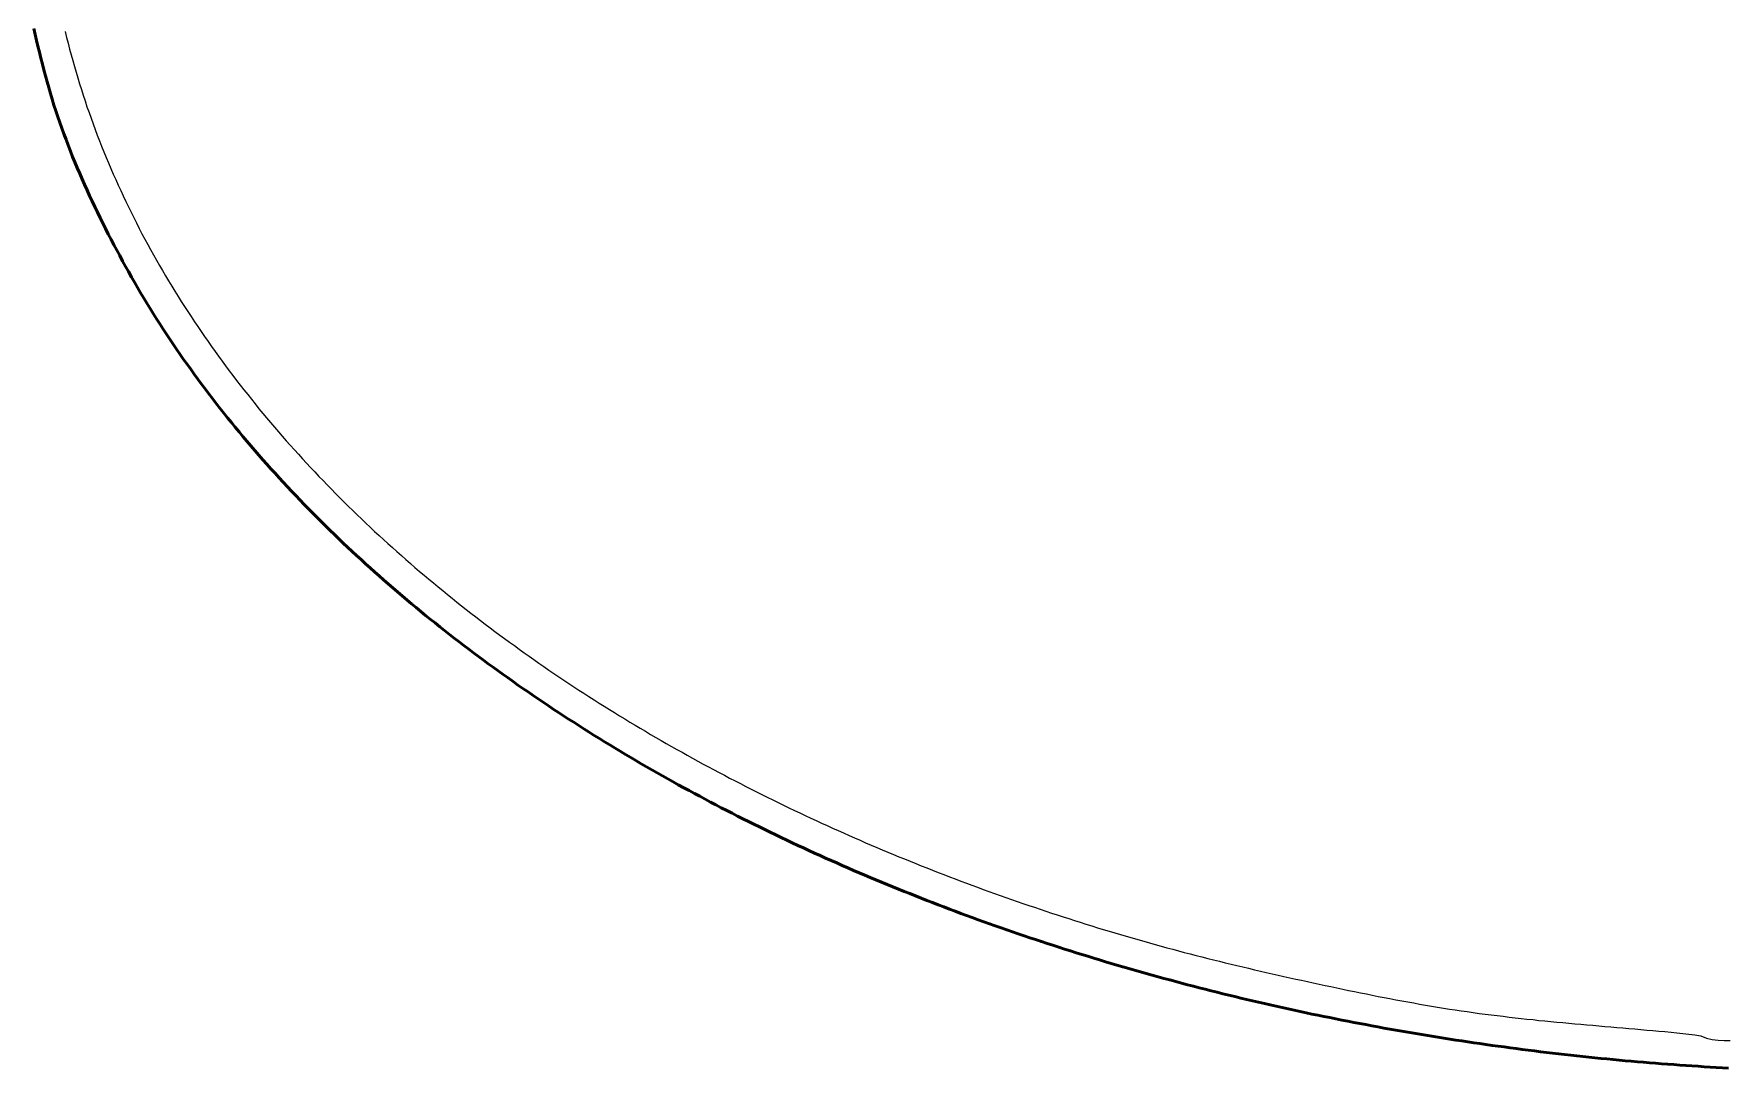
# Model space of a CAD drawing. Header units: millimetres. Extents: x 0 to 594, y 0 to 420.
# Drawn here: x 203.53 to 221.21, y 254.54 to 265.34 of the extents above; entities that cross this region are included whole.
import ezdxf

# ---------------------------------------------------------------- set-up
doc = ezdxf.new("R2010")
doc.units = ezdxf.units.MM
doc.linetypes.add('ISO02-TRAZOS', pattern=[3.75, 3, -0.75])
doc.layers.add('01-VISIBLE', color=7, linetype='CONTINUOUS', lineweight=50)
doc.layers.add('02-OCULTA', color=4, linetype='ISO02-TRAZOS', lineweight=25)

msp = doc.modelspace()

# ---------------------------------------------------------------- linework, layer by layer
at = {"layer": '01-VISIBLE'}
msp.add_lwpolyline([(203.526, 265.392), (203.539, 265.33), (203.554, 265.267), (203.568, 265.206), (203.583, 265.144), (203.598, 265.082), (203.614, 265.02), (203.63, 264.959), (203.646, 264.897), (203.663, 264.836), (203.68, 264.775), (203.698, 264.714), (203.717, 264.653), (203.735, 264.592), (203.755, 264.532), (203.775, 264.471), (203.796, 264.411), (203.817, 264.351), (203.839, 264.292), (203.861, 264.232), (203.884, 264.173), (203.907, 264.113), (203.93, 264.054), (203.954, 263.995), (203.979, 263.937), (204.004, 263.878), (204.029, 263.82), (204.055, 263.762), (204.081, 263.704), (204.107, 263.646), (204.134, 263.588), (204.161, 263.531), (204.189, 263.474), (204.217, 263.416), (204.245, 263.359), (204.273, 263.303), (204.302, 263.246), (204.331, 263.189), (204.361, 263.133), (204.391, 263.077), (204.421, 263.021), (204.451, 262.965), (204.482, 262.909), (204.512, 262.854), (204.544, 262.798), (204.575, 262.743), (204.607, 262.688), (204.639, 262.633), (204.672, 262.578), (204.705, 262.524), (204.738, 262.47), (204.771, 262.416), (204.805, 262.362), (204.84, 262.308), (204.874, 262.255), (204.909, 262.202), (204.944, 262.149), (204.98, 262.096), (205.015, 262.044), (205.052, 261.991), (205.088, 261.939), (205.125, 261.887), (205.162, 261.835), (205.199, 261.784), (205.236, 261.733), (205.274, 261.681), (205.312, 261.631), (205.351, 261.58), (205.389, 261.529), (205.428, 261.479), (205.468, 261.429), (205.507, 261.379), (205.547, 261.33), (205.587, 261.28), (205.627, 261.231), (205.667, 261.182), (205.708, 261.133), (205.749, 261.084), (205.79, 261.036), (205.832, 260.988), (205.874, 260.94), (205.915, 260.892), (205.958, 260.844), (206, 260.797), (206.043, 260.75), (206.085, 260.703), (206.129, 260.656), (206.172, 260.609), (206.215, 260.563), (206.259, 260.517), (206.303, 260.471), (206.347, 260.425), (206.392, 260.38), (206.436, 260.334), (206.481, 260.289), (206.526, 260.244), (206.571, 260.199), (206.616, 260.155), (206.662, 260.111), (206.708, 260.066), (206.754, 260.022), (206.8, 259.979), (206.846, 259.935), (206.893, 259.892), (206.94, 259.849), (206.987, 259.806), (207.034, 259.763), (207.081, 259.721), (207.129, 259.679), (207.176, 259.637), (207.224, 259.595), (207.272, 259.553), (207.321, 259.512), (207.369, 259.47), (207.418, 259.429), (207.466, 259.389), (207.515, 259.348), (207.564, 259.308), (207.614, 259.267), (207.663, 259.227), (207.713, 259.188), (207.762, 259.148), (207.812, 259.109), (207.862, 259.069), (207.913, 259.03), (207.963, 258.991), (208.013, 258.953), (208.064, 258.914), (208.115, 258.876), (208.166, 258.838), (208.217, 258.8), (208.268, 258.762), (208.319, 258.725), (208.371, 258.688), (208.423, 258.651), (208.474, 258.614), (208.526, 258.577), (208.578, 258.54), (208.63, 258.504), (208.683, 258.468), (208.735, 258.432), (208.788, 258.396), (208.84, 258.36), (208.893, 258.325), (208.946, 258.29), (208.999, 258.255), (209.052, 258.22), (209.106, 258.185), (209.159, 258.151), (209.213, 258.117), (209.266, 258.082), (209.32, 258.049), (209.374, 258.015), (209.428, 257.981), (209.482, 257.948), (209.536, 257.915), (209.591, 257.882), (209.645, 257.849), (209.7, 257.816), (209.755, 257.784), (209.809, 257.752), (209.864, 257.719), (209.919, 257.688), (209.974, 257.656), (210.03, 257.624), (210.085, 257.593), (210.14, 257.562), (210.196, 257.531), (210.251, 257.5), (210.307, 257.469), (210.363, 257.439), (210.419, 257.409), (210.475, 257.379), (210.531, 257.349), (210.587, 257.319), (210.644, 257.289), (210.7, 257.26), (210.756, 257.231), (210.813, 257.202), (210.87, 257.173), (210.926, 257.144), (210.983, 257.116), (211.04, 257.087), (211.097, 257.059), (211.154, 257.031), (211.211, 257.003), (211.269, 256.976), (211.326, 256.948), (211.383, 256.921), (211.441, 256.894), (211.499, 256.867), (211.556, 256.84), (211.614, 256.813), (211.672, 256.787), (211.73, 256.76), (211.788, 256.734), (211.846, 256.708), (211.904, 256.683), (211.962, 256.657), (212.02, 256.632), (212.079, 256.606), (212.137, 256.581), (212.196, 256.556), (212.254, 256.531), (212.313, 256.507), (212.371, 256.482), (212.43, 256.458), (212.489, 256.434), (212.548, 256.41), (212.607, 256.386), (212.666, 256.363), (212.725, 256.339), (212.784, 256.316), (212.843, 256.293), (212.903, 256.27), (212.962, 256.247), (213.021, 256.224), (213.081, 256.202), (213.14, 256.179), (213.2, 256.157), (213.26, 256.135), (213.319, 256.113), (213.379, 256.091), (213.439, 256.07), (213.499, 256.049), (213.559, 256.027), (213.619, 256.006), (213.679, 255.985), (213.739, 255.965), (213.799, 255.944), (213.859, 255.923), (213.92, 255.903), (213.98, 255.883), (214.04, 255.863), (214.101, 255.843), (214.161, 255.824), (214.222, 255.804), (214.282, 255.785), (214.343, 255.765), (214.403, 255.746), (214.464, 255.728), (214.525, 255.709), (214.586, 255.69), (214.647, 255.672), (214.708, 255.653), (214.768, 255.635), (214.829, 255.617), (214.89, 255.599), (214.952, 255.582), (215.013, 255.564), (215.074, 255.547), (215.135, 255.53), (215.196, 255.513), (215.258, 255.496), (215.319, 255.479), (215.38, 255.462), (215.442, 255.446), (215.503, 255.429), (215.565, 255.413), (215.626, 255.397), (215.688, 255.381), (215.749, 255.366), (215.811, 255.35), (215.873, 255.334), (215.934, 255.319), (215.996, 255.304), (216.058, 255.289), (216.12, 255.274), (216.182, 255.259), (216.244, 255.245), (216.305, 255.23), (216.367, 255.216), (216.429, 255.202), (216.491, 255.188), (216.554, 255.174), (216.616, 255.16), (216.678, 255.147), (216.74, 255.134), (216.802, 255.12), (216.864, 255.107), (216.927, 255.094), (216.989, 255.081), (217.051, 255.069), (217.114, 255.056), (217.176, 255.044), (217.238, 255.031), (217.301, 255.019), (217.363, 255.007), (217.426, 254.996), (217.488, 254.984), (217.551, 254.972), (217.613, 254.961), (217.676, 254.95), (217.738, 254.939), (217.801, 254.928), (217.864, 254.917), (217.926, 254.906), (217.989, 254.895), (218.052, 254.885), (218.115, 254.875), (218.177, 254.865), (218.24, 254.855), (218.303, 254.845), (218.366, 254.835), (218.429, 254.826), (218.492, 254.816), (218.554, 254.807), (218.617, 254.798), (218.68, 254.789), (218.743, 254.78), (218.806, 254.771), (218.869, 254.763), (218.932, 254.754), (218.995, 254.746), (219.058, 254.738), (219.121, 254.73), (219.185, 254.722), (219.248, 254.714), (219.311, 254.706), (219.374, 254.699), (219.437, 254.692), (219.5, 254.684), (219.564, 254.677), (219.627, 254.67), (219.69, 254.664), (219.753, 254.657), (219.816, 254.65), (219.88, 254.644), (219.943, 254.638), (220.006, 254.632), (220.07, 254.626), (220.133, 254.62), (220.196, 254.614), (220.26, 254.609), (220.323, 254.603), (220.386, 254.598), (220.45, 254.593), (220.513, 254.588), (220.577, 254.583), (220.64, 254.579), (220.703, 254.574), (220.767, 254.57), (220.83, 254.565), (220.894, 254.561), (220.957, 254.557), (221.021, 254.553), (221.084, 254.549), (221.148, 254.546), (221.211, 254.542)], dxfattribs=at)
at = {"layer": '02-OCULTA'}
msp.add_lwpolyline([(203.851, 265.36), (203.866, 265.299), (203.882, 265.238), (203.898, 265.177), (203.914, 265.116), (203.931, 265.056), (203.948, 264.995), (203.966, 264.935), (203.984, 264.875), (204.002, 264.814), (204.021, 264.754), (204.04, 264.695), (204.06, 264.635), (204.08, 264.575), (204.101, 264.516), (204.122, 264.457), (204.143, 264.398), (204.165, 264.339), (204.187, 264.28), (204.21, 264.221), (204.233, 264.163), (204.256, 264.104), (204.28, 264.046), (204.305, 263.988), (204.329, 263.93), (204.354, 263.873), (204.38, 263.815), (204.405, 263.758), (204.432, 263.701), (204.458, 263.644), (204.485, 263.587), (204.512, 263.53), (204.54, 263.474), (204.568, 263.418), (204.596, 263.362), (204.625, 263.306), (204.654, 263.25), (204.684, 263.194), (204.714, 263.139), (204.744, 263.084), (204.774, 263.029), (204.805, 262.974), (204.836, 262.92), (204.868, 262.865), (204.9, 262.811), (204.932, 262.757), (204.964, 262.703), (204.997, 262.65), (205.03, 262.596), (205.064, 262.543), (205.098, 262.49), (205.132, 262.437), (205.166, 262.385), (205.201, 262.332), (205.236, 262.28), (205.271, 262.228), (205.307, 262.176), (205.343, 262.125), (205.379, 262.073), (205.416, 262.022), (205.452, 261.971), (205.489, 261.92), (205.527, 261.87), (205.564, 261.819), (205.602, 261.769), (205.64, 261.719), (205.679, 261.67), (205.718, 261.62), (205.757, 261.571), (205.796, 261.522), (205.835, 261.473), (205.875, 261.424), (205.915, 261.375), (205.955, 261.327), (205.996, 261.279), (206.036, 261.231), (206.077, 261.183), (206.118, 261.136), (206.16, 261.089), (206.202, 261.042), (206.244, 260.995), (206.286, 260.948), (206.328, 260.902), (206.371, 260.856), (206.414, 260.81), (206.457, 260.764), (206.5, 260.718), (206.543, 260.673), (206.587, 260.628), (206.631, 260.583), (206.675, 260.538), (206.72, 260.493), (206.764, 260.449), (206.809, 260.405), (206.854, 260.361), (206.899, 260.317), (206.944, 260.274), (206.99, 260.23), (207.036, 260.187), (207.082, 260.144), (207.128, 260.102), (207.174, 260.059), (207.22, 260.017), (207.267, 259.975), (207.314, 259.933), (207.361, 259.891), (207.408, 259.85), (207.456, 259.808), (207.503, 259.767), (207.551, 259.726), (207.599, 259.686), (207.647, 259.645), (207.695, 259.605), (207.744, 259.565), (207.792, 259.525), (207.841, 259.485), (207.89, 259.446), (207.939, 259.406), (207.988, 259.367), (208.038, 259.329), (208.087, 259.29), (208.137, 259.251), (208.187, 259.213), (208.237, 259.175), (208.287, 259.137), (208.337, 259.099), (208.388, 259.062), (208.438, 259.025), (208.489, 258.987), (208.54, 258.951), (208.591, 258.914), (208.642, 258.877), (208.694, 258.841), (208.745, 258.805), (208.796, 258.769), (208.848, 258.733), (208.9, 258.697), (208.952, 258.662), (209.004, 258.627), (209.056, 258.592), (209.109, 258.557), (209.161, 258.522), (209.214, 258.488), (209.266, 258.454), (209.319, 258.42), (209.372, 258.386), (209.425, 258.352), (209.478, 258.319), (209.532, 258.285), (209.585, 258.252), (209.639, 258.219), (209.692, 258.186), (209.746, 258.154), (209.8, 258.121), (209.854, 258.089), (209.908, 258.057), (209.962, 258.025), (210.016, 257.994), (210.071, 257.962), (210.125, 257.931), (210.18, 257.9), (210.235, 257.869), (210.29, 257.838), (210.344, 257.807), (210.399, 257.777), (210.455, 257.747), (210.51, 257.716), (210.565, 257.687), (210.62, 257.657), (210.676, 257.627), (210.732, 257.598), (210.787, 257.569), (210.843, 257.54), (210.899, 257.511), (210.955, 257.482), (211.011, 257.454), (211.067, 257.425), (211.123, 257.397), (211.179, 257.369), (211.236, 257.342), (211.292, 257.314), (211.349, 257.286), (211.405, 257.259), (211.462, 257.232), (211.519, 257.205), (211.576, 257.178), (211.633, 257.152), (211.69, 257.125), (211.747, 257.099), (211.804, 257.073), (211.861, 257.047), (211.919, 257.021), (211.976, 256.996), (212.034, 256.97), (212.091, 256.945), (212.149, 256.92), (212.206, 256.895), (212.264, 256.87), (212.322, 256.845), (212.38, 256.821), (212.438, 256.797), (212.496, 256.772), (212.554, 256.748), (212.612, 256.725), (212.671, 256.701), (212.729, 256.678), (212.787, 256.654), (212.846, 256.631), (212.904, 256.608), (212.963, 256.585), (213.021, 256.563), (213.08, 256.54), (213.139, 256.518), (213.198, 256.495), (213.257, 256.473), (213.315, 256.451), (213.374, 256.43), (213.433, 256.408), (213.493, 256.387), (213.552, 256.365), (213.611, 256.344), (213.67, 256.323), (213.73, 256.303), (213.789, 256.282), (213.848, 256.261), (213.908, 256.241), (213.967, 256.221), (214.027, 256.201), (214.086, 256.181), (214.146, 256.161), (214.206, 256.141), (214.266, 256.122), (214.325, 256.102), (214.385, 256.083), (214.445, 256.064), (214.505, 256.045), (214.565, 256.027), (214.625, 256.008), (214.685, 255.99), (214.746, 255.972), (214.806, 255.954), (214.866, 255.936), (214.926, 255.918), (214.987, 255.901), (215.047, 255.883), (215.108, 255.866), (215.168, 255.849), (215.229, 255.832), (215.289, 255.815), (215.35, 255.799), (215.411, 255.783), (215.471, 255.766), (215.532, 255.75), (215.593, 255.734), (215.654, 255.719), (215.715, 255.703), (215.776, 255.688), (215.837, 255.672), (215.898, 255.657), (215.959, 255.642), (216.02, 255.627), (216.081, 255.613), (216.142, 255.598), (216.203, 255.584), (216.264, 255.569), (216.326, 255.555), (216.387, 255.541), (216.448, 255.527), (216.51, 255.513), (216.571, 255.499), (216.632, 255.486), (216.694, 255.472), (216.755, 255.459), (216.817, 255.445), (216.878, 255.432), (216.939, 255.419), (217.001, 255.406), (217.062, 255.393), (217.124, 255.38), (217.185, 255.367), (217.247, 255.354), (217.308, 255.341), (217.37, 255.328), (217.432, 255.316), (217.493, 255.304), (217.555, 255.291), (217.617, 255.279), (217.678, 255.268), (217.74, 255.256), (217.802, 255.244), (217.864, 255.233), (217.926, 255.222), (217.988, 255.211), (218.05, 255.2), (218.112, 255.189), (218.174, 255.179), (218.236, 255.169), (218.298, 255.159), (218.36, 255.15), (218.422, 255.141), (218.484, 255.132), (218.546, 255.123), (218.609, 255.114), (218.671, 255.106), (218.733, 255.098), (218.796, 255.09), (218.858, 255.083), (218.921, 255.075), (218.983, 255.068), (219.046, 255.061), (219.108, 255.054), (219.171, 255.048), (219.233, 255.041), (219.296, 255.035), (219.358, 255.029), (219.421, 255.023), (219.483, 255.017), (219.546, 255.011), (219.609, 255.005), (219.671, 255), (219.734, 254.994), (219.796, 254.989), (219.859, 254.983), (219.922, 254.978), (219.984, 254.972), (220.047, 254.967), (220.11, 254.962), (220.172, 254.956), (220.235, 254.951), (220.297, 254.946), (220.36, 254.94), (220.423, 254.935), (220.485, 254.929), (220.548, 254.923), (220.611, 254.917), (220.673, 254.911), (220.736, 254.905), (220.798, 254.898), (220.86, 254.89), (220.923, 254.88), (220.98, 254.856), (221.04, 254.84), (221.103, 254.835), (221.166, 254.832), (221.228, 254.83)], dxfattribs=at)

doc.saveas('drawing.dxf')
